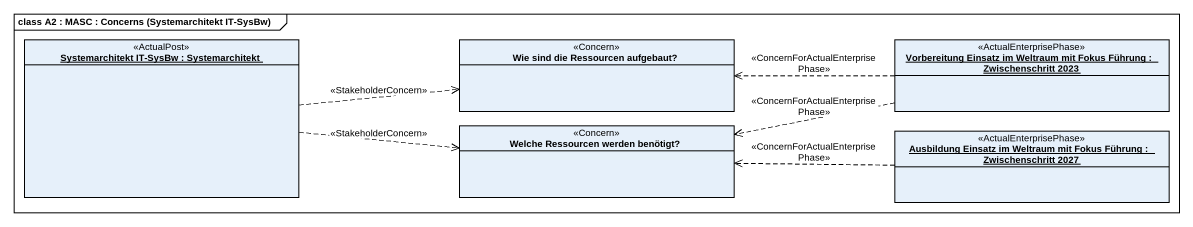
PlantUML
@startuml
mainframe class A2 : MASC : Concerns (Systemarchitekt IT-SysBw)
hide circle
hide empty members
object "Systemarchitekt IT-SysBw : Systemarchitekt" as Systemarchitekt_IT_SysBw <<ActualPost>>
class "Wie sind die Ressourcen aufgebaut?" as Wie_sind_die_Ressourcen <<Concern>>
object "Vorbereitung Einsatz im Weltraum mit Fokus Führung : Zwischenschritt 2023" as Vorbereitung_Einsatz_im <<ActualEnterprisePhase>>
class "Welche Ressourcen werden benötigt?" as Welche_Ressourcen_werden <<Concern>>
object "Ausbildung Einsatz im Weltraum mit Fokus Führung : Zwischenschritt 2027" as Ausbildung_Einsatz_im <<ActualEnterprisePhase>>
Systemarchitekt_IT_SysBw .right.> Wie_sind_die_Ressourcen : <<StakeholderConcern>>
Systemarchitekt_IT_SysBw .right.> Welche_Ressourcen_werden : <<StakeholderConcern>>
Vorbereitung_Einsatz_im .left.> Wie_sind_die_Ressourcen : <<ConcernForActualEnterprisePhase>>
Vorbereitung_Einsatz_im .left.> Welche_Ressourcen_werden : <<ConcernForActualEnterprisePhase>>
Ausbildung_Einsatz_im .left.> Welche_Ressourcen_werden : <<ConcernForActualEnterprisePhase>>
@enduml
